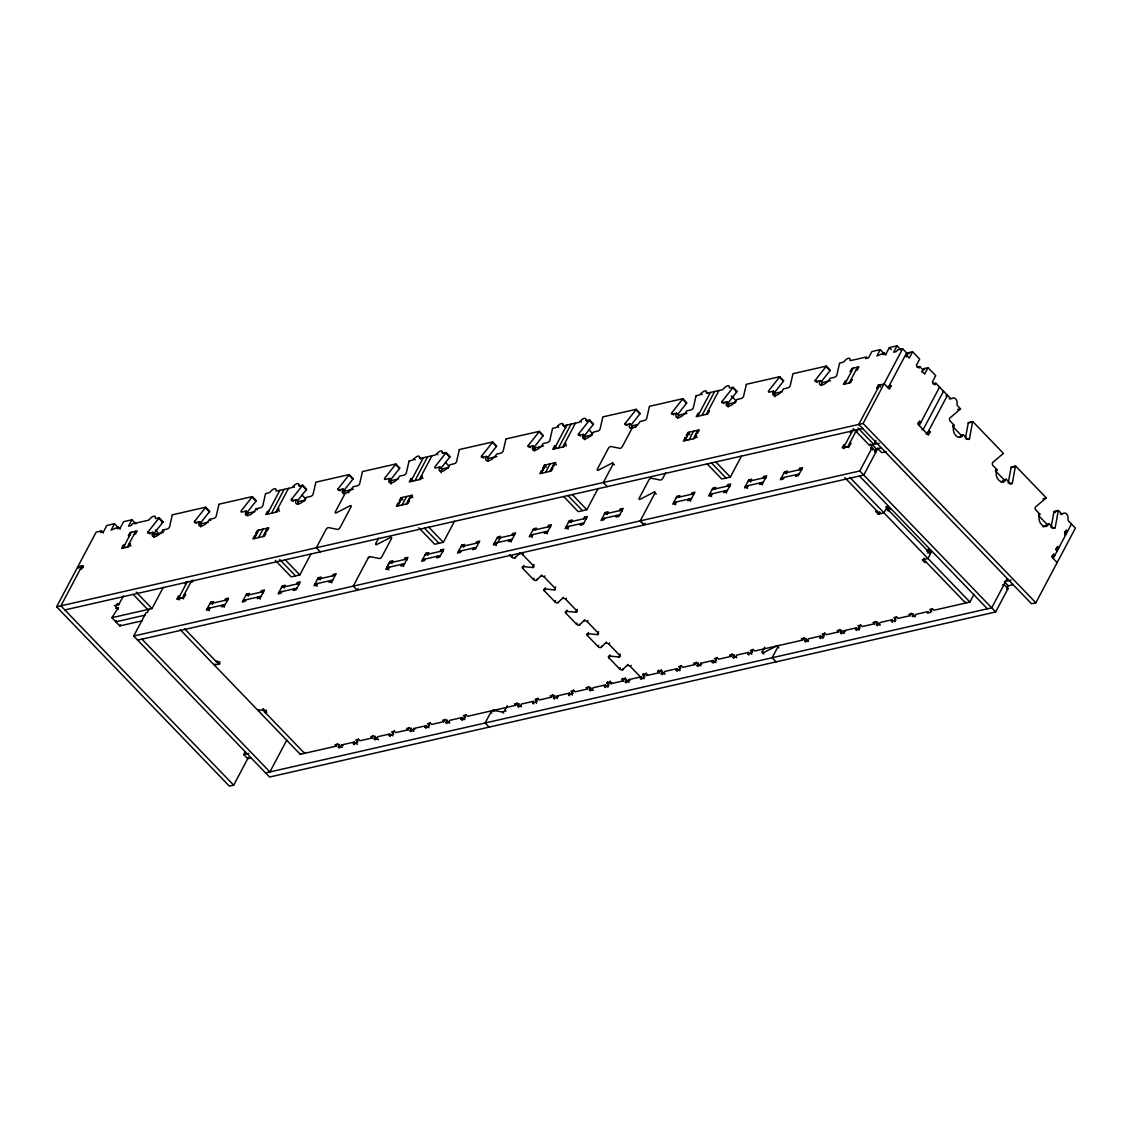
<?xml version="1.0" encoding="UTF-8"?>
<svg xmlns="http://www.w3.org/2000/svg" width="1132" height="1132" viewBox="0 0 1132 1132"><rect width="100%" height="100%" fill="white"/><g stroke="black" fill="none" stroke-linecap="round" stroke-linejoin="round"><path stroke-width="1.5" d="M965.384 438.636L968.242 423.028A2.123 1.528 77.2 0 1 968.426 422.519L972.742 421.528L1003.334 453.295A2.123 1.528 77.2 0 1 1003.037 453.691L992.552 462.634A2.123 1.528 77.2 0 0 993.033 465.592L996.981 469.695A7.429 5.349 77.2 0 0 998.65 480.053A7.429 5.349 77.2 0 0 1006.221 479.275L1010.168 483.378A2.123 1.528 77.2 0 0 1012.333 483.166L1015.39 466.511A2.123 1.528 77.2 0 1 1015.574 466.002L1046.18 497.769A2.123 1.528 77.2 0 1 1045.883 498.165L1035.398 507.094A2.123 1.528 77.2 0 0 1035.865 510.065L1039.827 514.169A7.429 5.349 77.2 0 0 1041.497 524.526A7.429 5.349 77.2 0 0 1049.067 523.748L1053.015 527.852A2.123 1.528 77.2 0 0 1055.18 527.639L1058.236 510.985A2.123 1.528 77.2 0 1 1058.42 510.475L1061.208 513.362A2.123 1.528 77.2 0 0 1063.005 513.603A4.245 3.056 77.2 0 1 1066.613 514.055A4.245 3.056 77.2 0 1 1067.985 518.767A2.123 1.528 77.2 0 0 1068.665 521.116L1075.4 528.106L1035.851 602.804L1031.549 603.78L858.764 424.429L879.805 384.696L880.795 385.729M966.629 439.343L969.487 438.692L972.544 422.052A2.123 1.528 77.2 0 1 972.742 421.528M1008.216 483.109L1011.088 467.502A2.123 1.528 77.2 0 1 1011.272 466.978L1015.574 466.002M1051.062 527.569L1053.934 511.975A2.123 1.528 77.2 0 1 1054.118 511.452L1058.42 510.475M172.248 515.216L169.517 527.087A2.123 0.948 -43.9 0 1 167.253 528.998L162.937 529.974A7.429 3.311 -43.9 0 1 154.971 536.681A7.429 3.311 -43.9 0 1 152.891 532.266L148.589 533.243A2.123 0.948 -43.9 0 1 147.995 531.983L158.805 518.272A2.123 0.948 -43.9 0 0 159.117 517.805L163.065 521.909A2.123 0.948 -43.9 0 1 162.767 522.376L153.032 534.714M218.872 504.617L216.141 516.489A2.123 0.948 -43.9 0 1 213.863 518.399L209.561 519.376A7.429 3.311 -43.9 0 1 201.581 526.083A7.429 3.311 -43.9 0 1 199.515 521.668L195.199 522.644A2.123 0.948 -43.9 0 1 194.605 521.385L205.43 507.674A2.123 0.948 -43.9 0 0 205.727 507.207L209.689 511.31A2.123 0.948 -43.9 0 1 209.378 511.777L199.656 524.116M265.482 494.019L262.751 505.891A2.123 0.948 -43.9 0 1 260.473 507.801L256.172 508.777A7.429 3.311 -43.9 0 1 248.205 515.485A7.429 3.311 -43.9 0 1 246.125 511.07L241.824 512.046A2.123 0.948 -43.9 0 1 241.229 510.787L252.04 497.075A2.123 0.948 -43.9 0 0 252.337 496.608L256.299 500.712A2.123 0.948 -43.9 0 1 256.002 501.179L246.267 513.518M408.977 461.389L406.247 473.261A2.123 0.948 -43.9 0 1 403.968 475.171L399.667 476.162A7.429 3.311 -43.9 0 1 391.7 482.855A7.429 3.311 -43.9 0 1 389.62 478.44L385.319 479.416A2.123 0.948 -43.9 0 1 384.724 478.157L395.535 464.445A2.123 0.948 -43.9 0 0 395.846 463.978L399.794 468.082A2.123 0.948 -43.9 0 1 399.497 468.549L389.762 480.888M459.252 449.956L456.521 461.828A2.123 0.948 -43.9 0 1 454.243 463.752L449.942 464.728A7.429 3.311 -43.9 0 1 441.975 471.436A7.429 3.311 -43.9 0 1 439.895 467.007L435.594 467.983A2.123 0.948 -43.9 0 1 434.999 466.724L445.81 453.012A2.123 0.948 -43.9 0 0 446.107 452.545L450.069 456.649A2.123 0.948 -43.9 0 1 449.772 457.13L441.112 468.096M505.863 439.358L503.132 451.229A2.123 0.948 -43.9 0 1 500.868 453.154L496.552 454.13A7.429 3.311 -43.9 0 1 488.585 460.837A7.429 3.311 -43.9 0 1 486.505 456.408L482.204 457.385A2.123 0.948 -43.9 0 1 481.609 456.125L492.42 442.414A2.123 0.948 -43.9 0 0 492.731 441.947L496.679 446.05A2.123 0.948 -43.9 0 1 496.382 446.532L487.736 457.498M649.372 406.742L646.641 418.614A2.123 0.948 -43.9 0 1 644.363 420.524L640.061 421.5A7.429 3.311 -43.9 0 1 632.081 428.207L622.416 446.475A2.123 0.948 -43.9 0 1 620.152 448.371L610.643 446.461A2.123 0.948 -43.9 0 0 608.365 448.371L597.427 469.044A2.123 0.948 -43.9 0 0 598.021 470.304L612.44 462.946L614.407 464.997M695.982 396.143L693.251 408.015A2.123 0.948 -43.9 0 1 690.973 409.925L686.671 410.902A7.429 3.311 -43.9 0 1 678.705 417.609A7.429 3.311 -43.9 0 1 676.625 413.18L672.323 414.171A2.123 0.948 -43.9 0 1 671.729 412.897L682.539 399.2A2.123 0.948 -43.9 0 0 682.837 398.719L686.799 402.836A2.123 0.948 -43.9 0 1 686.501 403.303L677.842 414.27M746.257 384.71L743.526 396.582A2.123 0.948 -43.9 0 1 741.248 398.492L736.946 399.469A7.429 3.311 -43.9 0 1 728.98 406.176A7.429 3.311 -43.9 0 1 726.9 401.761L722.598 402.737A2.123 0.948 -43.9 0 1 722.004 401.478L732.814 387.767A2.123 0.948 -43.9 0 0 733.112 387.3L737.073 391.403A2.123 0.948 -43.9 0 1 736.776 391.87L727.041 404.209M906.124 356.877L908.288 352.745L912.59 351.769L919.651 359.085L916.354 365.353L919 368.084L919.792 366.57L922.849 369.754L922.014 371.338L924.66 374.069L927.999 367.702L935.725 375.64L932.372 382.022L935.004 384.753L935.824 383.21L950.243 398.195A2.123 1.528 77.2 0 0 952.054 398.422A4.245 3.056 77.2 0 1 955.663 398.888A4.245 3.056 77.2 0 1 957.021 403.586A2.123 1.528 77.2 0 0 957.714 405.935L960.488 408.822A2.123 1.528 77.2 0 1 960.191 409.218L949.706 418.161A2.123 1.528 77.2 0 0 950.187 421.118L954.149 425.222A7.429 5.349 77.2 0 0 955.818 435.579A7.429 5.349 77.2 0 0 963.374 434.801L967.336 438.919A2.123 1.528 77.2 0 0 969.487 438.692M912.59 351.769L909.279 358.08L906.633 355.349L907.468 353.778L902.629 348.755L897.365 349.958L896.516 351.543L893.657 352.194L897.025 345.84L900.973 349.944M921.972 371.961L923.698 368.678L927.999 367.702M1071.197 524.456L1053.213 558.43M248.333 757.506L233.673 785.183L229.371 786.16L56.6 606.809L96.149 532.111L101.413 530.922L103.394 532.974M83.259 567.472L81.943 566.099L60.902 605.832L233.673 785.183M101.413 530.922L100.578 532.507L103.436 531.856L106.804 525.503L114.488 523.748L118.436 527.866M114.488 523.748L111.12 530.116L118.153 527.116L120.134 529.168M118.153 527.116L117.318 528.701L120.19 528.05L123.544 521.696L131.92 519.786L135.882 523.89M131.92 519.786L128.553 526.139L131.425 525.489L132.26 523.904L147.967 520.338A2.123 0.948 -43.9 0 0 149.877 518.965A4.245 1.896 -43.9 0 1 153.711 516.234A4.245 1.896 -43.9 0 1 155.296 517.734A2.123 0.948 -43.9 0 0 156.089 518.484L159.117 517.805M124.69 544.959L123.261 545.299L121.577 548.468L128.751 546.841L130.435 543.657L128.991 543.983L130.972 546.034M123.006 548.143L131.425 532.252M127.308 547.166L135.727 531.276M142.179 620.817L119.766 625.911L111.856 617.704L118.478 607.573L115.606 608.224M114.417 605.705L118.719 604.729L123.388 595.913M156.428 534.7L157.688 532.309L155.339 529.875M116.469 620.562L115.804 621.808L144.953 615.185M119.766 625.911L120.416 624.68M1002.612 584.848L1004.056 584.522L1008.018 588.626L995.665 611.945L269.558 777.033L133.703 636.043L146.042 612.723L147.485 612.398L149.155 609.228M111.856 617.704L152.042 608.549L163.263 587.352M186.03 581.721L184.898 583.829L186.341 583.504M179.196 599.889L178.205 598.87L187.403 581.48M178.205 598.87L182.507 597.894L191.704 580.504M193.204 580.079L192.072 582.202L190.643 582.527M212.632 603.186L213.481 601.587L210.609 602.238L206.392 610.19L209.264 609.54L210.113 607.955M254.304 538.563L258.789 530.087M267.209 514.197L279.83 490.354M224.829 600.413L225.678 598.814L228.537 598.163L224.334 606.115L221.462 606.766L222.311 605.181L224.292 607.233M258.605 537.587L263.105 529.111M271.51 513.221L284.132 489.378M262.921 536.61L267.407 528.135M275.826 512.23L288.448 488.401M248.502 595.022L249.351 593.437L246.479 594.088L242.276 602.04L245.149 601.375L245.984 599.79M214.953 663.904L214.599 665.036M304.225 501.094L305.499 498.703L301.961 495.052M219.891 661.739L218.632 664.116L184.516 628.713M260.714 592.248L261.549 590.663L264.421 590.013L260.204 597.951L257.346 598.602L258.181 597.017L260.162 599.069M284.387 586.871L285.222 585.272L282.349 585.923L278.147 593.875L281.019 593.225L281.854 591.64M275.401 560.467L291.235 576.895L299.839 574.943L311.059 553.746M294.051 588.866L293.216 590.451L296.089 589.8L300.291 581.848L297.419 582.499L296.584 584.098M395.846 463.978L362.551 471.549A2.123 0.948 -43.9 0 0 362.396 471.888L359.636 483.859A2.123 0.948 -43.9 0 1 357.358 485.77L353.057 486.76A7.429 3.311 -44 0 1 345.104 493.467L335.412 511.735A2.123 0.948 -43.9 0 0 336.02 512.98L350.425 505.622A2.123 0.948 -43.9 0 1 351.019 506.881L340.081 527.54A2.123 0.948 -43.9 0 1 337.803 529.465L328.308 527.54A2.123 0.948 -43.9 0 0 326.03 529.465L316.337 547.761L320.299 551.864M348.543 492.731L350.014 489.944M320.257 578.707L321.106 577.122L318.233 577.773L314.017 585.725L316.889 585.074L317.738 583.475M258.917 709.552L258.549 710.67M332.454 575.933L333.303 574.348L336.176 573.698L331.959 581.636L329.087 582.301L329.936 580.702L331.917 582.754M263.218 708.561L262.596 709.764L304.579 753.346L305.088 752.384M266.487 710.118L265.228 712.495L266.671 712.17L264.025 709.439L258.28 710.74M251.092 757.931L247.71 758.695L243.748 754.591L245.347 751.563M375.852 543.445A2.123 0.948 -43.9 0 0 376.461 544.69L390.865 537.332A2.123 0.948 -43.9 0 1 391.446 538.62L381.909 556.633A2.123 0.948 -43.9 0 1 379.63 558.557L370.136 556.633A2.123 0.948 -43.9 0 0 367.872 558.529L353.255 586.121L357.217 590.225L358.122 588.499M375.838 543.459L378.696 538.068M409.218 498.688L410.661 498.349L412.345 495.179L400.855 497.783L399.172 500.967L400.615 500.641M412.388 478.383L410.958 478.709L409.275 481.892L420.75 479.289L422.434 476.105L421.005 476.43L422.986 478.482M397.813 505.933L402.299 497.457M410.704 481.567L423.34 457.724M402.115 504.957L406.6 496.481M415.02 480.591L427.641 456.748M406.416 503.981L410.902 495.505L412.883 497.556M419.321 479.614L431.943 455.772M286.736 740.158L269.897 771.939L141.967 639.141M388.729 569.99L386.62 567.797L389.153 563.029L407.081 558.953M392.026 562.378L392.861 560.793L389.988 561.444L385.786 569.382L388.658 568.731L389.493 567.146M447.734 468.464L448.994 466.087L445.47 462.422M180.214 629.689L300.277 754.322L300.787 753.36M404.223 559.604L405.058 558.019L407.93 557.354L403.728 565.307L400.855 565.958L401.69 564.373L403.671 566.425M427.896 554.213L428.745 552.628L425.873 553.279L421.656 561.231L424.528 560.581L425.377 558.982M418.911 527.837L434.73 544.266L443.348 542.313L454.569 521.116M300.277 754.322L336.261 746.13L337.534 743.752M437.575 556.208L436.726 557.807L439.598 557.156L443.801 549.204L440.942 549.855L440.093 551.44M339.289 748.096L338.298 747.078L339.699 744.417M338.298 747.078L341.171 746.427L342.005 744.828L354.203 742.054L355.929 743.851M354.344 744.672L353.368 743.653L354.203 742.054M353.368 743.653L356.226 742.988L358.335 739.026M463.766 546.063L464.615 544.478L461.743 545.129L457.54 553.067L460.413 552.416L461.248 550.831M357.868 742.224L355.759 740.031L358.618 739.38L359.948 740.753L372.145 737.979L373.404 735.602M473.445 548.058L472.61 549.643L475.468 548.992L479.685 541.054L476.813 541.704L475.964 543.289M375.159 739.946L374.168 738.913L375.569 736.267M374.168 738.913L377.041 738.262L377.876 736.677L390.073 733.904L389.238 735.489L390.229 736.522M389.238 735.489L392.111 734.838L394.205 730.862M497.118 542.681L496.283 544.266L493.411 544.917L497.613 536.964L500.486 536.313L499.651 537.912M497.811 542.511L500.33 537.742M552.727 466.059L554.156 465.733L555.84 462.549L544.365 465.167L542.681 468.337L544.11 468.011M555.897 445.767L554.454 446.093L552.77 449.262L564.26 446.659L565.943 443.475L564.5 443.801L566.481 445.852M541.308 473.317L545.794 464.842M554.213 448.937L566.835 425.094M393.738 734.074L391.63 731.88L394.502 731.23L395.818 732.602L408.015 729.829L409.275 727.437M511.848 535.139L512.683 533.54L515.555 532.889L511.353 540.841L508.48 541.492L509.315 539.907L511.296 541.959M545.61 472.327L550.095 463.851M558.515 447.961L571.136 424.118M411.029 731.781L410.039 730.763L411.454 728.117M410.039 730.763L412.911 730.112L413.76 728.513L425.957 725.739L427.443 727.282M549.911 471.351L554.411 462.875L556.378 464.927M562.816 446.984L575.438 423.142M520.267 552.628L514.933 557.949A2.123 1.132 27.9 0 1 511.82 557.057L512.456 555.869M426.099 728.357L425.108 727.338L425.957 725.739M514.933 557.949L515.569 556.76M425.108 727.338L427.981 726.687L430.089 722.711M533.002 534.516L532.153 536.101L529.281 536.766L533.497 528.814L536.37 528.163L535.521 529.748M541.818 574.999L536.469 580.32A2.123 1.132 27.9 0 1 533.37 579.428L522.701 568.349A2.123 1.132 27.9 0 1 523.281 566.623L532.832 567.514A2.123 1.132 27.9 0 0 533.413 565.788L522.743 554.708L523.38 553.52M591.229 435.834L592.489 433.457L588.965 429.792M523.281 566.623L523.918 565.434M522.701 568.349L523.338 567.16M429.608 725.909L427.5 723.716L430.372 723.065L431.688 724.438L443.885 721.664L445.159 719.287M547.718 526.974L548.567 525.389L551.425 524.739L547.223 532.677L544.351 533.328L545.2 531.743L547.181 533.795M446.914 723.631L445.923 722.598L447.324 719.952M445.923 722.598L448.796 721.947L449.63 720.362L461.828 717.589L463.809 719.641M533.413 565.788L534.035 564.585M532.832 567.514L533.455 566.325M533.37 579.428L533.993 578.226M462.224 720.461L460.993 719.174L461.828 717.589M536.469 580.32L537.106 579.117M460.993 719.174L463.851 718.523L465.96 714.547M571.391 521.597L572.24 519.998L569.368 520.663L565.165 528.602L568.038 527.951L568.872 526.366M563.354 597.356L558.019 602.677A2.123 1.132 27.9 0 1 554.906 601.785L544.251 590.72A2.123 1.132 27.9 0 1 544.832 588.98L554.369 589.871A2.123 1.132 27.9 0 0 554.949 588.145L544.294 577.079L544.917 575.891M544.832 588.98L545.454 587.791M563.623 496.481L578.24 511.65L586.843 509.683L598.064 488.5M544.251 590.72L544.874 589.517M581.07 523.592L580.235 525.177L583.093 524.526L587.31 516.574L584.437 517.225L583.588 518.824M635.547 427.472L637.019 424.698L631.996 425.844L630.015 423.778L625.713 424.769A2.123 0.948 -43.9 0 1 625.119 423.495L635.929 409.798A2.123 0.948 -43.9 0 0 636.226 409.317L640.188 413.435A2.123 0.948 -43.9 0 1 639.891 413.902L631.232 424.868M554.949 588.145L555.586 586.956M554.369 589.871L555.317 588.088M554.906 601.785L555.543 600.597M607.276 513.433L608.11 511.848L605.238 512.499L601.035 520.451L603.908 519.8L604.743 518.201M558.019 602.677L558.642 601.488M490.92 712.127A2.123 0.948 -43.9 0 1 493.057 710.245L502.693 712.127A2.123 0.948 -43.9 0 0 504.971 710.203L507.362 705.703M584.89 619.713L579.556 625.034A2.123 1.132 27.9 0 1 576.443 624.142L565.788 613.077A2.123 1.132 27.9 0 1 566.368 611.351L575.905 612.242A2.123 1.132 27.9 0 0 576.499 610.502L565.83 599.436L566.467 598.248M465.493 717.759L463.384 715.566L466.257 714.915L467.573 716.287L515.64 705.349L516.899 702.972M566.368 611.351L567.005 610.148M616.94 515.428L616.105 517.027L618.978 516.362L623.18 508.424L620.308 509.075L619.473 510.659M565.788 613.077L566.425 611.888M518.654 707.316L517.664 706.283L519.079 703.637M517.664 706.283L520.536 705.632L521.385 704.047L533.582 701.274L532.733 702.859L533.724 703.892M576.499 610.502L577.122 609.313M575.905 612.242L576.697 610.742M576.443 624.142L577.079 622.954M532.733 702.859L535.606 702.208L537.714 698.232M579.556 625.034L580.192 623.845M645.141 523.225L644.221 524.979L640.259 520.862L654.862 493.283A2.123 0.948 -43.9 0 0 654.268 492.038L639.849 499.396A2.123 0.948 -43.9 0 1 639.255 498.122L648.806 480.095A2.123 0.948 -43.9 0 1 651.084 478.171M665.701 472.808L662.843 478.213A2.123 0.948 -43.9 0 1 660.579 480.11L651.07 478.199M606.441 642.07L601.106 647.405A2.123 1.132 27.9 0 1 597.993 646.514L587.324 635.434A2.123 1.132 27.9 0 1 587.918 633.708L597.455 634.599A2.123 1.132 27.9 0 0 598.036 632.873L587.367 621.793L588.003 620.605M686.487 437.504L685.058 437.829L683.374 441.013L694.85 438.395L696.534 435.226L695.105 435.551L697.086 437.603M696.222 433.429L697.666 433.103L699.335 429.919L687.846 432.551L686.162 435.735L687.605 435.41M684.803 440.688L689.303 432.212M697.708 416.321L710.33 392.479M537.247 701.444L535.125 699.251L537.997 698.6L539.313 699.972L551.51 697.199L552.784 694.807M689.119 439.711L693.605 431.235M702.024 415.331L714.646 391.502M554.538 699.166L553.548 698.133L554.949 695.487M587.918 633.708L588.541 632.519M587.324 635.434L587.961 634.245M553.548 698.133L556.42 697.482L557.255 695.897L569.453 693.124L570.698 694.397M693.421 438.721L697.906 430.245M706.326 414.354L718.947 390.512M598.036 632.873L598.672 631.67M597.455 634.599L598.078 633.411M569.608 695.741L568.618 694.708L569.453 693.124M568.618 694.708L571.49 694.058L573.584 690.081M597.993 646.514L598.616 645.311M676.483 501.915L675.648 503.499L672.776 504.15L676.978 496.212L679.851 495.561L679.016 497.146M601.106 647.405L601.729 646.202M734.739 403.218L735.998 400.827L731.3 395.945M627.977 664.442L622.642 669.762A2.123 1.132 27.9 0 1 619.529 668.87L608.875 657.805A2.123 1.132 27.9 0 1 609.455 656.065L618.992 656.956A2.123 1.132 27.9 0 0 619.572 655.23L608.917 644.165L609.54 642.962M573.117 693.293L571.009 691.1L573.882 690.449L575.197 691.808L587.395 689.034L588.654 686.657M691.213 494.373L692.048 492.788L694.921 492.123L690.718 500.075L687.846 500.726L688.681 499.141L690.662 501.193M590.409 691.001L589.418 689.982L590.819 687.322M609.455 656.065L610.091 654.876M589.418 689.982L592.291 689.331L593.126 687.732L605.323 684.959L607.304 687.011M608.875 657.805L609.497 656.602M619.572 655.23L620.209 654.041M618.992 656.956L619.629 655.768M605.478 687.577L604.488 686.558L605.323 684.959M608.988 685.129L606.879 682.936L607.516 681.747M604.488 686.558L607.36 685.893L609.469 681.931M606.879 682.936L609.752 682.285L610.389 681.096M609.752 682.285L611.068 683.657L611.705 682.469M619.529 668.87L620.166 667.682M712.368 493.75L711.519 495.349L708.646 496L712.863 488.048L715.735 487.397L714.886 488.982M622.642 669.762L623.279 668.573M624.524 678.493L623.265 680.884L621.949 679.511L622.586 678.323M707.132 463.851L721.735 479.02L730.352 477.067L741.573 455.871M642.141 678.648L630.453 666.522L631.09 665.333M621.949 679.511L624.822 678.86L625.444 677.672M727.084 486.208L727.933 484.623L730.791 483.972L726.588 491.925L723.716 492.576L724.565 490.977L726.532 493.043M626.279 682.851L625.303 681.818L626.703 679.172M625.303 681.818L628.161 681.167L629.01 679.582L641.207 676.809L642.934 678.606M641.349 679.426L640.358 678.393L641.207 676.809M644.872 676.978L642.75 674.785L643.386 673.597M640.358 678.393L643.231 677.743L645.339 673.766M642.75 674.785L645.622 674.134L646.259 672.946M750.757 480.831L751.606 479.246L748.733 479.897L744.531 487.835L747.403 487.185L748.238 485.6M645.622 674.134L646.952 675.507L647.575 674.304M660.253 670.639L659.149 672.733L657.819 671.361L658.456 670.172M657.819 671.361L660.692 670.71L661.329 669.507M762.954 478.058L763.803 476.473L766.675 475.822L762.459 483.76L759.6 484.411L760.435 482.826L762.416 484.878M662.163 674.686L661.173 673.667L662.574 671.021M661.173 673.667L664.045 673.016L664.88 671.418L677.077 668.644L679.058 670.696M677.233 671.262L676.243 670.243L677.077 668.644M676.243 670.243L679.115 669.592L681.209 665.616M786.641 472.681L787.476 471.082L784.603 471.733L780.401 479.685L783.273 479.034L784.108 477.449M680.742 668.814L678.634 666.621L681.506 665.97L682.822 667.342L695.02 664.569L696.279 662.192M796.305 474.676L795.471 476.261L798.343 475.61L802.546 467.658L799.673 468.308L798.838 469.907M844.812 384.031L853.231 368.141M698.034 666.536L697.043 665.503L698.444 662.857M697.043 665.503L699.916 664.852L700.765 663.267L712.962 660.494L714.929 662.545M849.127 383.055L857.532 367.164M713.103 663.111L712.113 662.078L712.962 660.494M712.113 662.078L714.985 661.428L717.094 657.451M884.233 353.75L880.272 349.647L876.904 356L883.951 353L885.932 355.052M883.951 353L883.102 354.585L885.974 353.934L889.342 347.581L897.025 345.84M716.613 660.663L714.504 658.47L717.377 657.819L718.693 659.192L730.89 656.418L732.149 654.027M851.391 430.443L850.274 432.565L851.703 432.226M844.557 448.626L843.566 447.593L853.387 429.056M733.904 658.371L732.928 657.352L734.328 654.706M884.446 384.059L878.375 385.022L876.692 388.205L878.121 387.88M732.928 657.352L735.786 656.702L736.635 655.103L748.832 652.329L747.983 653.928L748.974 654.947M843.566 447.593L847.868 446.616L856.457 430.386M56.6 606.809L863.079 423.453L902.629 348.755M889.752 384.654L891.068 386.026L889.384 389.196L888.068 387.823L906.633 352.915M747.983 653.928L750.856 653.277L752.964 649.301M853.712 428.986L869.546 445.414L870.239 444.084M763.902 653.985L762.911 652.966A2.123 0.948 -43.9 0 1 762.317 651.692L764.708 647.193M872.701 450.012L870.72 447.961L872.404 444.791L876.366 448.895L881.446 447.734M133.703 636.043L859.811 470.954L872.164 447.635L876.111 451.753L874.682 452.078L876.366 448.895M875.956 440.461L873.847 444.437L858.028 428.009M877.979 448.215L863.773 475.058L137.651 640.146M762.911 652.966L777.33 645.608A2.123 0.948 -43.9 0 1 777.91 646.867L772.151 657.749L776.113 661.852M752.497 652.499L750.389 650.32L753.247 649.655L754.577 651.027L802.645 640.104L803.904 637.712M805.659 642.07L804.668 641.037L806.069 638.391M919.212 425.519L939.56 387.087M804.668 641.037L807.541 640.387L808.389 638.802L820.587 636.028L822.554 638.08M877.045 511.084L875.616 511.409L878.248 514.154L879.522 511.763M880.314 512.626L879.691 513.829L844.854 477.662M888.082 511.056L889.993 509.23L887.361 506.485L883.993 512.853L878.248 514.154M820.728 638.632L819.738 637.613L820.587 636.028M928.806 430.556L930.122 431.929L928.438 435.098L917.882 424.146L919.566 420.977L920.896 422.335L918.024 423M819.738 637.613L822.61 636.962L824.719 632.986M824.238 636.198L822.129 634.005L825.002 633.354L826.318 634.712L838.515 631.939L839.774 629.562M841.543 633.906L840.552 632.887L841.953 630.227M840.552 632.887L843.411 632.222L844.26 630.637L856.457 627.864L858.438 629.916M856.599 630.482L855.608 629.449L856.457 627.864M855.608 629.449L858.481 628.798L860.589 624.836M860.122 628.034L858.014 625.84L860.872 625.189L862.202 626.562L874.399 623.789L875.659 621.397M877.413 625.755L876.423 624.722L877.824 622.076M876.423 624.722L879.295 624.072L880.13 622.487L892.327 619.713L891.492 621.298L892.483 622.331M926.287 562.194L924.858 562.519L922.212 559.788L927.957 558.486L931.325 552.119L928.679 549.388L926.768 551.213M924.278 558.274L923.655 559.463L965.638 603.045L966.148 602.082M891.492 621.298L894.365 620.647L896.459 616.671M895.992 619.883L893.884 617.69L896.756 617.039L898.072 618.397L910.269 615.638L911.529 613.247M913.694 613.926L912.293 616.572L915.165 615.921L916.014 614.322L928.212 611.549L927.363 613.148L930.235 612.483L932.343 608.521M931.862 611.719L929.754 609.525L932.627 608.875L933.942 610.247L969.94 602.068L974.015 594.385M1007.14 578.693L991.717 607.827L265.596 772.915M1007.14 587.89L1008.258 585.782L1013.352 584.621M305.074 500.16L298.381 501.688L296.4 499.637L292.098 500.613A2.123 0.948 -43.9 0 1 291.504 499.353L302.315 485.642A2.123 0.948 -43.9 0 0 302.612 485.175L306.574 489.279A2.123 0.948 -43.9 0 1 306.263 489.746L297.617 500.712M353.354 489.194L344.991 491.09L343.01 489.038L338.709 490.015A2.123 0.948 -43.9 0 1 338.114 488.755L348.925 475.044A2.123 0.948 -43.9 0 0 349.222 474.577L353.184 478.68A2.123 0.948 -43.9 0 1 352.887 479.147L343.152 491.486M534.375 451.116A7.429 3.311 -43.9 0 1 535.111 447.862L533.13 445.81L528.814 446.786A2.123 0.948 -43.9 0 1 528.234 445.527L539.044 431.816A2.123 0.948 -43.9 0 0 539.341 431.349L543.303 435.452A2.123 0.948 -43.9 0 1 542.992 435.933L533.271 448.272M584.65 439.683A7.429 3.311 -43.9 0 1 585.371 436.443L583.404 434.377L579.089 435.367A2.123 0.948 -43.9 0 1 578.494 434.094L589.319 420.397A2.123 0.948 -43.9 0 0 589.616 419.915L593.564 424.033A2.123 0.948 -43.9 0 1 593.267 424.5L583.532 436.839M773.651 393.611L783.386 381.272A2.123 0.948 -43.9 0 0 783.684 380.805L779.736 376.701A2.123 0.948 -43.9 0 1 779.424 377.168L768.614 390.88A2.123 0.948 -43.9 0 0 769.208 392.139L773.51 391.163L775.491 393.214A7.429 3.311 -43.9 0 0 774.882 396.808M830.478 380.706L822.101 382.616L820.134 380.564L815.818 381.541A2.123 0.948 -43.9 0 1 815.224 380.281L826.049 366.57A2.123 0.948 -43.9 0 0 826.346 366.103L830.294 370.206A2.123 0.948 -43.9 0 1 829.997 370.673L821.351 381.64M493.057 710.245L494.175 711.236M880.272 349.647L871.909 351.543L868.541 357.91L865.669 358.561L866.518 356.962L850.811 360.542A2.123 0.948 -43.9 0 1 850.019 359.778A4.245 1.896 -43.9 0 0 848.434 358.278A4.245 1.896 -43.9 0 0 844.599 361.009A2.123 0.948 -43.9 0 1 842.689 362.382L839.661 363.075A2.123 0.948 -43.9 0 0 839.519 363.4L836.76 375.385A2.123 0.948 -43.9 0 1 834.482 377.296L830.166 378.272A7.429 3.311 -43.9 0 1 822.2 384.979A7.429 3.311 -43.9 0 1 820.134 380.564M205.727 507.207L172.432 514.777A2.123 0.948 -43.9 0 0 172.29 515.102M252.337 496.608L219.042 504.179A2.123 0.948 -43.9 0 0 218.9 504.504M302.612 485.175L299.584 485.869A2.123 0.948 -43.9 0 1 298.791 485.104A4.245 1.896 -43.9 0 0 297.207 483.605A4.245 1.896 -43.9 0 0 293.386 486.335A2.123 0.948 -43.9 0 1 291.462 487.708L276.802 491.047A2.123 0.948 -43.9 0 1 276.01 490.283A4.245 1.896 -43.9 0 0 274.425 488.783A4.245 1.896 -43.9 0 0 270.605 491.514A2.123 0.948 -43.9 0 1 268.694 492.887L265.666 493.58A2.123 0.948 -43.9 0 0 265.511 493.906M349.222 474.577L315.941 482.147A2.123 0.948 -43.9 0 0 315.786 482.487L313.026 494.458A2.123 0.948 -43.9 0 1 310.748 496.368L306.447 497.358A7.429 3.311 -43.9 0 1 298.48 504.051A7.429 3.311 -43.9 0 1 296.4 499.637M446.107 452.545L443.093 453.239A2.123 0.948 -43.9 0 1 442.301 452.489A4.245 1.896 -43.9 0 0 440.716 450.975A4.245 1.896 -43.9 0 0 436.881 453.72A2.123 0.948 -43.9 0 1 434.971 455.078L420.312 458.418A2.123 0.948 -43.9 0 1 419.519 457.668A4.245 1.896 -43.9 0 0 417.934 456.154A4.245 1.896 -43.9 0 0 414.1 458.899A2.123 0.948 -43.9 0 1 412.19 460.257L409.161 460.95A2.123 0.948 -43.9 0 0 409.02 461.29M492.731 441.947L459.436 449.517A2.123 0.948 -43.9 0 0 459.281 449.857M539.341 431.349L506.046 438.919A2.123 0.948 -43.9 0 0 505.905 439.258M533.13 445.81A7.429 3.311 -43.9 0 0 535.21 450.239A7.429 3.311 -43.9 0 0 543.176 443.532L547.478 442.555A2.123 0.948 -43.9 0 0 549.756 440.631L552.487 428.759A2.123 0.948 -43.9 0 1 552.657 428.32L555.685 427.641A2.123 0.948 -43.9 0 0 557.609 426.269A4.245 1.896 -43.9 0 1 561.43 423.538A4.245 1.896 -43.9 0 1 563.014 425.038A2.123 0.948 -43.9 0 0 563.807 425.788L578.466 422.448A2.123 0.948 -43.9 0 0 580.391 421.09A4.245 1.896 -43.9 0 1 584.211 418.359A4.245 1.896 -43.9 0 1 585.796 419.859A2.123 0.948 -43.9 0 0 586.588 420.609L589.616 419.915M636.226 409.317L602.932 416.887A2.123 0.948 -43.9 0 0 602.79 417.227L600.031 429.198A2.123 0.948 -43.9 0 1 597.753 431.122L593.437 432.099A7.429 3.311 -43.9 0 1 585.47 438.806A7.429 3.311 -43.9 0 1 583.404 434.377M682.837 398.719L649.556 406.289A2.123 0.948 -43.9 0 0 649.4 406.629M733.112 387.3L730.083 387.979A2.123 0.948 -43.9 0 1 729.291 387.229A4.245 1.896 -43.9 0 0 727.706 385.729A4.245 1.896 -43.9 0 0 723.886 388.46A2.123 0.948 -43.9 0 1 721.975 389.832L707.302 393.158A2.123 0.948 -43.9 0 1 706.51 392.408A4.245 1.896 -43.9 0 0 704.939 390.908A4.245 1.896 -43.9 0 0 701.104 393.639A2.123 0.948 -43.9 0 1 699.194 395.011L696.166 395.691A2.123 0.948 -43.9 0 0 696.01 396.03M779.736 376.701L746.441 384.272A2.123 0.948 -43.9 0 0 746.285 384.597M826.346 366.103L793.051 373.673A2.123 0.948 -43.9 0 0 792.909 373.999L790.136 385.984A2.123 0.948 -43.9 0 1 787.858 387.894L783.556 388.87A7.429 3.311 -43.9 0 1 775.59 395.577A7.429 3.311 -43.9 0 1 773.51 391.163M161.565 522.248L163.065 521.909M735.942 391.658L737.073 391.403M129.741 535.436L128.298 535.761L129.982 532.578L137.156 530.95L135.486 534.12L134.043 534.446M851.547 371.324L850.118 371.65L851.802 368.466L858.976 366.839L857.292 370.008L855.849 370.348M152.891 532.266L154.872 534.318L163.249 532.408M199.515 521.668L201.482 523.72L208.189 522.192M246.125 511.07L248.106 513.121L254.799 511.593M389.62 478.44L391.601 480.492L398.294 478.963M439.895 467.007L441.876 469.058L448.569 467.544M486.505 456.408L488.486 458.46L496.863 456.564M535.111 447.862L543.473 445.966M585.371 436.443L592.078 434.914M676.625 413.18L678.606 415.246L686.983 413.336M726.9 401.761L728.881 403.813L735.574 402.285M775.491 393.214L782.184 391.686M268.892 511.013L267.463 511.339L265.779 514.522L277.255 511.905L278.939 508.735L277.496 509.06L279.477 511.112M699.392 413.138L697.963 413.463L696.279 416.647L707.755 414.029L709.439 410.859L708.009 411.185M846.495 380.861L845.066 381.187L843.382 384.356L850.557 382.729L852.24 379.545L850.811 379.871M916.92 367.221L919.792 366.57M78.632 568.108L77.641 567.075L81.943 566.099M77.641 567.075L83.372 565.774L81.688 568.957L80.259 569.283M888.196 386.677L891.068 386.026M257.106 533.271L255.676 533.596L257.36 530.413L268.822 527.823L267.138 531.007L265.709 531.332M255.988 535.379L254.559 535.705L252.875 538.889L264.35 536.285L266.034 533.101L264.605 533.427M399.497 502.764L398.054 503.089L396.37 506.259L407.845 503.655L409.529 500.471L408.1 500.797M542.992 470.134L541.549 470.459L539.879 473.643L551.355 471.025L553.039 467.856L551.595 468.181M932.952 383.861L935.824 383.21M942.489 391.446L943.494 391.219L923.16 429.636L922.085 429.877M945.928 395.676L947.456 395.323L927.122 433.74L926.047 433.981M64.864 609.936L862.726 428.547M856.004 431.25L857.448 430.924M957.615 409.473L960.488 408.822M179.889 595.701L178.446 596.026L176.762 599.196L183.95 597.569L185.62 594.385L184.191 594.71M845.25 444.423L843.821 444.749L842.137 447.918L849.311 446.291L850.995 443.107L849.552 443.433M952.932 425.49L954.149 425.222M869.546 445.414L879.196 443.249M968.242 423.028L972.544 422.052M927.25 432.58L930.122 431.929M870.72 447.961L872.164 447.635M209.774 603.809L227.716 599.734M245.644 595.644L263.586 591.569M281.528 587.494L299.456 583.419M317.399 579.343L335.341 575.254M425.024 554.864L442.966 550.789M460.894 546.714L478.836 542.638M496.778 538.549L514.706 534.474M532.648 530.399L550.591 526.323M568.519 522.248L586.461 518.159M604.403 514.084L622.331 510.008M676.144 497.769L694.086 493.693M712.028 489.618L729.956 485.543M747.898 481.454L765.84 477.379M783.769 473.303L801.711 469.228M886.229 451.654L881.757 452.673L877.795 448.569M958.861 437.56A7.429 5.349 77.2 0 0 961.224 435.296L963.374 434.801M225.183 604.502L207.241 608.577L209.363 610.771M243.125 600.413L261.053 596.338M278.996 592.262L296.938 588.187M332.808 580.023L314.866 584.112L316.988 586.291M386.62 567.797L404.563 563.708M422.505 559.633L440.433 555.557M458.375 551.482L476.317 547.407M512.188 539.242L494.245 543.318L496.354 545.511M548.058 531.092L530.13 535.167L532.238 537.36M583.942 522.927L566 527.017L568.108 529.196M601.87 518.852L619.812 514.777M691.567 498.462L673.625 502.537L675.733 504.731M727.437 490.312L709.495 494.387L711.603 496.58M763.308 482.147L745.38 486.222L747.488 488.416M781.25 478.072L799.192 473.997M995.636 470.006L996.981 469.695M1011.088 467.502L1015.39 466.511M1001.183 482.204A7.429 5.349 77.2 0 0 1004.07 479.77L1006.221 479.275M885.748 506.853L887.361 506.485M215.986 661.385L217.429 661.06L220.061 663.791L214.33 665.107M887.035 509.895L889.993 509.23M1009.461 483.817L1012.333 483.166M1043.011 498.816L1045.883 498.165M1038.61 514.437L1039.827 514.169M1053.934 511.975L1058.236 510.985M927.603 549.628L928.679 549.388M1042.912 526.79A7.429 5.349 77.2 0 0 1046.902 524.243L1049.067 523.748M927.561 552.982L931.325 552.119M1052.307 528.29L1055.18 527.639M1064.646 532.068L1067.518 531.417L1066.203 530.045L1064.519 533.229L1065.835 534.587L1064.618 534.87M1052.024 555.911L1054.897 555.26L1053.581 553.888L1051.897 557.071L1057.161 562.547M243.748 754.591L248.842 753.431M1011.088 580.122L1004.296 581.664L1008.258 585.782M1006.574 588.951L1008.018 588.626M611.068 683.657L623.265 680.884M646.952 675.507L659.149 672.733M1055.604 549.473A1.599 0.708 -43.9 0 0 1056.665 548.327L1058.816 547.831L1057.5 546.473L1055.816 549.643L1057.132 551.015M777.33 645.608L778.307 646.627M923.698 368.678L924.66 369.669M908.288 352.745L909.18 353.665M1054.118 511.452L1055.151 512.541M889.342 347.581L891.323 349.632M952.564 426.311L961.224 435.296M995.41 470.785L1004.07 479.77M1038.822 515.852L1046.902 524.243M1002.655 481.029L1003.73 482.133M1045.501 525.503L1046.562 526.606M1056.665 548.327L1057.656 549.36M884.106 383.72L888.068 387.823M878.375 385.022L880.356 387.087M826.049 366.57L829.997 370.673M863.079 423.453L1035.851 602.804M815.224 380.281L817.205 382.333M847.868 446.616L848.858 447.635M779.424 377.168L783.386 381.272M859.811 470.954L995.665 611.945M859.471 476.006L987.401 608.818M886.512 508.084L930.476 553.718M849.877 477.435L969.94 602.068M732.814 387.767L736.776 391.87M799.673 468.308L801.654 470.36M722.004 401.478L723.985 403.53M784.603 471.733L786.584 473.799M706.51 392.408L707.5 393.441M701.104 393.639L702.095 394.672M914.981 616.898L911.826 613.615L908.954 614.266L910.269 615.638M763.803 476.473L765.784 478.525M682.539 399.2L686.501 403.303M894.365 620.647L895.355 621.666M748.733 479.897L750.714 481.949M879.295 624.072L880.286 625.105M879.111 625.048L875.942 621.765L873.069 622.416L874.399 623.789M671.729 412.897L673.71 414.963M687.846 432.551L689.827 434.603M715.735 461.898L730.352 477.067M711.434 462.875L726.037 478.044M685.058 437.829L687.039 439.881M727.933 484.623L729.899 486.675M858.481 628.798L859.471 629.831M635.929 409.798L639.891 413.902M844.26 630.637L845.25 631.67M843.411 632.222L844.401 633.255M843.241 633.212L840.071 629.93L837.199 630.581L838.515 631.939M625.119 423.495L627.086 425.561M822.61 636.962L823.601 637.981M807.541 640.387L808.531 641.405M807.357 641.363L804.201 638.08L801.329 638.731L802.645 640.104M589.319 420.397L593.267 424.5M585.796 419.859L587.027 421.146M654.282 492.01L656.249 494.09M580.391 421.09L581.367 422.109M578.494 434.094L580.475 436.145M777.925 646.853L778.901 647.9M563.807 425.788L565.788 427.839M563.014 425.038L564.245 426.325M557.609 426.269L558.6 427.288M607.29 486.618L603.342 482.515L613.02 464.205A2.123 0.948 -43.9 0 0 612.44 462.946M640.273 520.847L644.221 524.951M762.317 651.692L763.548 652.98M620.308 509.075L622.289 511.126M554.454 446.093L556.435 448.145M539.044 431.816L542.992 435.933M750.856 653.277L751.846 654.296M605.238 512.499L607.219 514.551M735.786 656.702L736.776 657.72M734.555 656.588L732.446 654.395L729.574 655.046L730.89 656.418M528.234 445.527L530.201 447.579M544.365 465.167L546.346 467.219M572.24 494.528L586.843 509.683M567.939 495.505L582.541 510.673M584.437 517.225L586.418 519.291M714.985 661.428L715.976 662.461M569.368 520.663L571.349 522.715M492.42 442.414L496.382 446.532M700.765 663.267L701.741 664.286M699.916 664.852L700.906 665.885M699.732 665.828L696.562 662.545L693.704 663.196L695.02 664.569M548.567 525.389L550.534 527.441M481.609 456.125L483.59 458.177M679.115 669.592L680.091 670.611M664.045 673.016L665.036 674.035M660.692 670.71L663.861 673.993M445.81 453.012L449.772 457.13M442.301 452.489L443.291 453.507M436.881 453.72L437.872 454.739M643.231 677.743L644.221 678.775M419.519 457.668L420.75 458.941M509.485 554.638L511.82 557.057M629.01 679.582L630 680.601M414.1 458.899L415.09 459.917M628.161 681.167L629.151 682.2M624.822 678.86L627.977 682.143M410.958 478.709L412.939 480.775M395.535 464.445L399.497 468.549M607.36 685.893L608.351 686.926M461.743 545.129L463.724 547.181M592.291 689.331L593.281 690.35M592.107 690.308L588.937 687.025L586.079 687.676L587.395 689.034M400.855 497.783L402.836 499.835M428.731 527.144L443.348 542.313M424.429 528.135L439.046 543.289M440.942 549.855L442.909 551.907M571.49 694.058L572.467 695.076M425.873 553.279L427.854 555.331M348.925 475.044L352.887 479.147M557.255 695.897L558.246 696.916M556.42 697.482L557.411 698.515M555.175 697.369L553.067 695.175L550.194 695.826L551.51 697.199M405.058 558.019L407.039 560.071M338.114 488.755L340.095 490.807M535.606 702.208L536.596 703.241M389.988 561.444L391.969 563.495M520.536 705.632L521.527 706.665M520.352 706.623L517.197 703.326L514.324 703.991L515.64 705.349M302.315 485.642L306.263 489.746M298.791 485.104L299.782 486.137M293.386 486.335L294.377 487.368M504.971 710.203L505.962 711.236M502.693 712.127L503.683 713.146M291.504 499.353L293.471 501.405M491.911 713.146L490.92 712.099L485.147 723.008L489.109 727.112M252.04 497.075L256.002 501.179M463.851 718.523L464.842 719.556M256.172 508.777L257.275 509.938M318.233 577.773L320.215 579.825M448.796 721.947L449.786 722.98M448.612 722.923L445.442 719.641L442.57 720.292L443.885 721.664M285.236 559.774L299.839 574.943M279.717 559.491L295.537 575.919M297.419 582.499L299.4 584.551M427.981 726.687L428.971 727.706M282.349 585.923L284.33 587.989M205.43 507.674L209.378 511.777M413.76 728.513L414.751 729.546M412.911 730.112L413.902 731.131M209.561 519.376L210.665 520.536M412.727 731.088L409.572 727.805L406.699 728.456L408.015 729.829M261.549 590.663L263.53 592.715M194.605 521.385L196.586 523.437M392.111 734.838L393.101 735.871M246.479 594.088L248.46 596.139M377.041 738.262L378.527 739.804M376.857 739.238L373.687 735.956L370.829 736.607L372.145 737.979M158.805 518.272L162.767 522.376M162.937 529.974L164.055 531.134M225.678 598.814L227.645 600.866M356.226 742.988L357.471 744.276M147.995 531.983L149.976 534.035M210.609 602.238L212.59 604.29M342.005 744.828L342.996 745.861M341.171 746.427L342.147 747.445M340.987 747.403L337.817 744.12L334.945 744.771L336.261 746.13M182.507 597.894L183.497 598.913M123.261 545.299L125.228 547.35M136.208 592.121L152.042 608.549M133.123 594.357L147.74 609.525M118.719 604.729L117.403 603.356L115.719 606.526L118.351 609.271M367.858 558.543A2.123 0.948 -43.9 0 1 370.136 556.633M627.34 665.63A2.123 1.132 27.9 0 1 630.453 666.522M605.804 643.273A2.123 1.132 27.9 0 1 608.917 644.165M584.268 620.902A2.123 1.132 27.9 0 1 587.367 621.793M562.717 598.545A2.123 1.132 27.9 0 1 565.83 599.436M541.181 576.188A2.123 1.132 27.9 0 1 544.294 577.079M519.645 553.817A2.123 1.132 27.9 0 1 522.743 554.708M728.145 407.067A7.429 3.311 -43.9 0 1 728.881 403.813M821.308 385.474A7.429 3.311 -43.9 0 1 822.101 382.616M632.081 428.207A7.429 3.311 -43.9 0 1 630.015 423.778M677.813 418.104A7.429 3.311 -43.9 0 1 678.606 415.246M345.104 493.467A7.429 3.311 -44 0 1 343.01 489.038M344.199 493.948A7.429 3.311 -43.9 0 1 344.991 491.09M297.589 504.122A7.429 3.311 -43.9 0 1 298.381 501.688M247.314 515.541A7.429 3.311 -43.9 0 1 248.106 513.121M154.079 537.176A7.429 3.311 -43.9 0 1 154.872 534.318M200.76 526.974A7.429 3.311 -43.9 0 1 201.482 523.72M631.203 428.264A7.429 3.311 -44.1 0 1 631.996 425.844M441.268 472.667A7.429 3.311 -43.9 0 1 441.876 469.058M487.694 461.318A7.429 3.311 -43.9 0 1 488.486 458.46M390.993 484.086A7.429 3.311 -43.9 0 1 391.601 480.492M949.281 398.846A4.245 3.056 77.2 0 1 950.017 398.988M1060.231 514.027A4.245 3.056 77.2 0 1 1061.689 514.508"/></g></svg>
